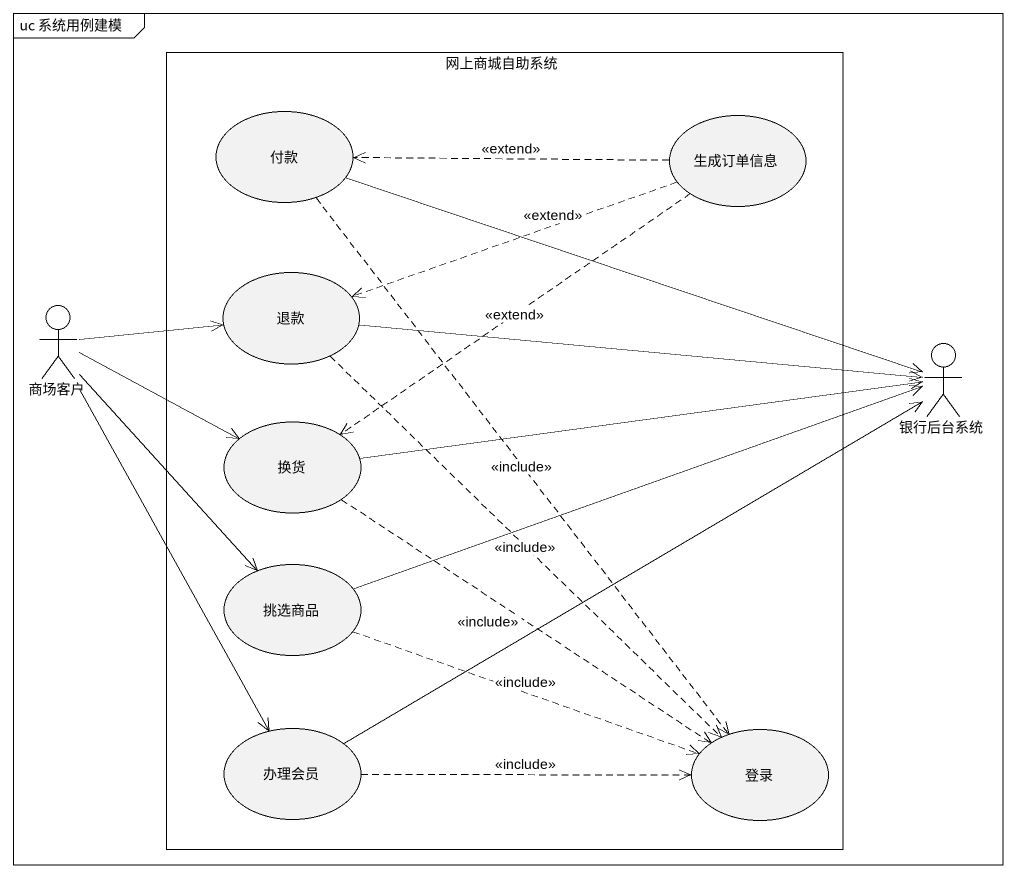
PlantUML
@startuml
mainframe uc 系统用例建模
rectangle 网上商城自助系统 {
  usecase 付款
  usecase 生成订单信息
  usecase 退款
  usecase 换货
  usecase 挑选商品
  usecase 办理会员
  usecase 登录
}
actor 商场客户
actor 银行后台系统
付款 -right-> 银行后台系统
付款 ..> 登录 : <<include>>
生成订单信息 .left.> 付款 : <<extend>>
生成订单信息 .left.> 退款 : <<extend>>
生成订单信息 ..> 换货 : <<extend>>
退款 -right-> 银行后台系统
退款 ..> 登录 : <<include>>
商场客户 -right-> 退款
商场客户 -right-> 换货
商场客户 --> 挑选商品
商场客户 --> 办理会员
换货 -right-> 银行后台系统
换货 ..> 登录 : <<include>>
挑选商品 -right-> 银行后台系统
挑选商品 .right.> 登录 : <<include>>
办理会员 -right-> 银行后台系统
办理会员 .right.> 登录 : <<include>>
@enduml
